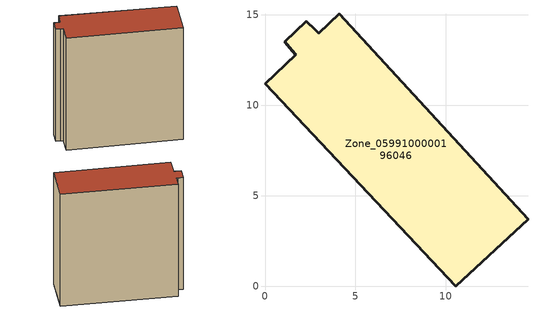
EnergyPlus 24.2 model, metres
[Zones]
Zone_0599100000196046
 floor ground (C_G): 1.5,13.01 1.09,13.51 2.28,14.65 2.79,14.18 2.97,13.99 4.11,15.05 14.54,3.71 10.55,0 0,11.2 1.69,12.79 z3.11
 wall outside (C_F): 10.55,0 14.54,3.71 4.11,15.05 2.97,13.99 2.79,14.18 2.28,14.65 1.09,13.51 1.5,13.01 1.69,12.79 0,11.2 10.55,0 z3.11:20.02
 roof outside (C_R): 1.09,13.51 1.5,13.01 1.69,12.79 0,11.2 10.55,0 14.54,3.71 4.11,15.05 2.97,13.99 2.79,14.18 2.28,14.65 z20.02
[BUILDING]
Pand.0599100000196046: North Axis=0; Terrain=City; Loads Convergence Tolerance Value=0.04; Temperature Convergence Tolerance Value=0.4; Solar Distribution=FullExterior; Maximum Number of Warmup Days=25; Minimum Number of Warmup Days=1
[Site:Location]
Rotterdam.The.Hague.AP_ZH_NLD Design_Conditions: Latitude=51.96; Longitude=4.45; Time Zone=1; Elevation=-4.5
[SITE:GROUNDTEMPERATURE:BUILDINGSURFACE]
18, 18, 18, 18, 18, 18, 18, 18, 18, 18, 18, 18
[MATERIAL] Thermal Absorptance=0.9; Solar Absorptance=0.7; Visible Absorptance=0.7
Name | Roughness | Thickness | Conductivity | Density | Specific Heat
G.TI.1946 | MediumSmooth | 0.15 | 1 | 540 | 1210
F.TI.1946 | Rough | 0.3 | 0.857143 | 1920 | 840
R.TI.1946 | MediumRough | 0.2 | 0.1 | 1500 | 1000
[CONSTRUCTION]
C_G: G.TI.1946
C_F: F.TI.1946
C_R: R.TI.1946
[ZONE]
Zone_0599100000196046: Type=1; Multiplier=1; Ceiling Height=Autocalculate; Volume=Autocalculate; Floor Area=autocalculate; Part of Total Floor Area=Yes
[ZONEINFILTRATION:DESIGNFLOWRATE]
Infil_Zone_0599100000196046: Zone or ZoneList or Space or SpaceList=Zone_0599100000196046; Schedule=AlwaysOn; Design Flow Rate Calculation Method=Flow/Area; Flow Rate per Floor Area=0.003; Constant Term Coefficient=1; Temperature Term Coefficient=0; Velocity Term Coefficient=0; Velocity Squared Term Coefficient=0
[HVACTEMPLATE:ZONE:IDEALLOADSAIRSYSTEM]
Zone_0599100000196046: Maximum Heating Supply Air Temperature=50; Minimum Cooling Supply Air Temperature=13; Maximum Heating Supply Air Humidity Ratio=0.0156; Minimum Cooling Supply Air Humidity Ratio=0.0077; Heating Limit=NoLimit; Cooling Limit=NoLimit; Dehumidification Control Type=ConstantSensibleHeatRatio; Cooling Sensible Heat Ratio=0.7; Dehumidification Setpoint=60; Humidification Control Type=None; Humidification Setpoint=30; Outdoor Air Method=None; Outdoor Air Flow Rate per Person=0.00944; Outdoor Air Flow Rate per Zone Floor Area=0; Outdoor Air Flow Rate per Zone=0; Demand Controlled Ventilation Type=None; Outdoor Air Economizer Type=NoEconomizer; Heat Recovery Type=None; Sensible Heat Recovery Effectiveness=0.7; Latent Heat Recovery Effectiveness=0.65
[ZONECONTROL:THERMOSTAT]
ThermostatControl_Zone_0599100000196046: Zone or ZoneList=Zone_0599100000196046; Control Type Schedule=DualSetpointControlType; Control 1=Thermostat_Zone_0599100000196046; Temperature Difference Between Cutout And Setpoint=0
[THERMOSTATSETPOINT:DUALSETPOINT]
Thermostat_Zone_0599100000196046: Heating Setpoint Temperature Schedule=HeatingSetpoint_Zone_0599100000196046; Cooling Setpoint Temperature Schedule=CoolingSetpoint_Zone_0599100000196046
[SCHEDULE:COMPACT]
HeatingSetpoint_Zone_0599100000196046: Through: 12/31, For: AllDays, Until: 24:00, 21
CoolingSetpoint_Zone_0599100000196046: Through: 12/31, For: AllDays, Until: 24:00, 24
DualSetpointControlType: Through: 12/31, For: AllDays, Until: 24:00, 4
AlwaysOn: Through: 12/31, For: AllDays, Until: 24:00, 1
